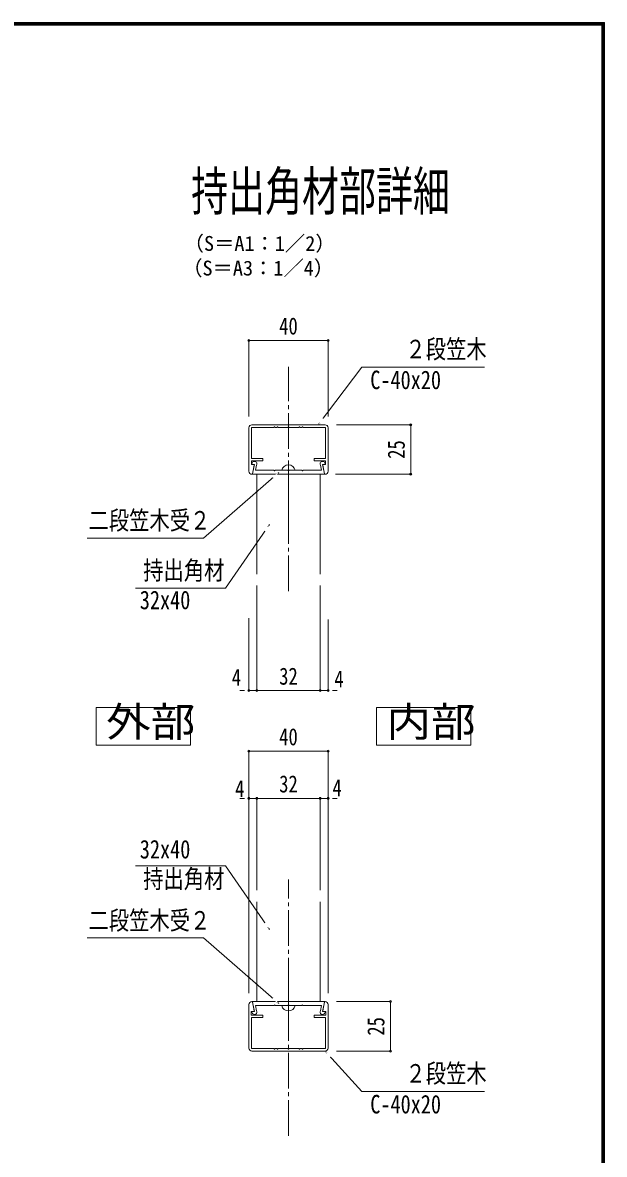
# Model space of a CAD drawing. Units: millimetres at full size; details may follow other scales. Extents: x -3475 to 3471, y -1129 to 1133.
# Drawn here: x 2884 to 3471, y -11 to 1133 of the extents above; entities that cross this region are included whole.
import ezdxf
from ezdxf.enums import TextEntityAlignment as Align

# ---------------------------------------------------------------- set-up
doc = ezdxf.new("R2010")
doc.units = ezdxf.units.MM
doc.header["$LTSCALE"] = 4
doc.header["$PDMODE"] = 32
doc.header["$PDSIZE"] = 2
doc.linetypes.add('CHAIN2', pattern=[12, 9, -1, 1, -1])
for name, color, linetype, lineweight in [('0-0_0', 7, 'Continuous', 9), ('0-1_1手摺寸法', 3, 'Continuous', 9), ('0-6_2躯体線', 4, 'Continuous', 5), ('0-7_3中心線', 2, 'CHAIN2', 9), ('0-8_41ｱﾙﾐ', 6, 'Continuous', 9), ('1-2_P4-12', 7, 'Continuous', 9), ('1-3_WAKU', 7, 'Continuous', 9)]:
    doc.layers.add(name, color=color, linetype=linetype, lineweight=lineweight)
doc.styles.add('ＭＳ ゴシック', font='')
doc.styles.get('ＭＳ ゴシック').set_extended_font_data('MS Gothic')

msp = doc.modelspace()

# ---------------------------------------------------------------- linework, layer by layer
at = {"layer": '0-0_0'}
for points in [[(3182.225, 726.756), (3226.123, 785.118), (3350.304, 785.118)], [(3142.394, 678.624), (3066.352, 612.242), (2948.88, 612.242)], [(3132.92, 625.865), (3088.644, 561.442), (2997.619, 561.442)], [(3132.92, 216.59), (3088.644, 281.014), (2997.619, 281.014)], [(3142.394, 141.742), (3066.352, 208.124), (2948.88, 208.124)], [(3189.179, 93.61), (3226.123, 52.905), (3350.304, 52.905)]]:
    msp.add_lwpolyline(points, dxfattribs=at)
at = {"layer": '0-1_1手摺寸法'}
for p, q in [((3112.179, 735.256), (3112.179, 811.955)), ((3112.179, 811.955), (3192.179, 811.955)), ((3187.579, 811.955), (3116.779, 811.955)), ((3192.179, 735.256), (3192.179, 811.955)), ((3200.679, 726.756), (3275.63, 726.756)), ((3275.63, 676.756), (3275.63, 726.756)), ((3275.63, 722.156), (3275.63, 681.356)), ((3199.572, 676.756), (3275.63, 676.756)), ((3120.179, 564.222), (3120.179, 457.995)), ((3120.179, 564.222), (3120.179, 457.995)), ((3184.179, 564.222), (3184.179, 457.995)), ((3184.179, 564.222), (3184.179, 457.995)), ((3112.179, 531.3), (3112.179, 457.995)), ((3192.179, 529.754), (3192.179, 457.995)), ((3107.579, 457.995), (3102.979, 457.995)), ((3120.179, 457.995), (3184.179, 457.995)), ((3179.579, 457.995), (3124.779, 457.995)), ((3124.779, 457.995), (3129.379, 457.995)), ((3179.579, 457.995), (3174.979, 457.995)), ((3196.779, 457.995), (3201.379, 457.995)), ((3112.179, 152.11), (3112.179, 396.738)), ((3112.179, 396.738), (3192.179, 396.738)), ((3187.579, 396.738), (3116.779, 396.738)), ((3192.179, 152.11), (3192.179, 396.738)), ((3107.579, 349.083), (3102.979, 349.083)), ((3112.179, 152.11), (3112.179, 349.083)), ((3120.179, 256.143), (3120.179, 349.083)), ((3120.179, 349.083), (3184.179, 349.083)), ((3120.179, 256.143), (3120.179, 349.083)), ((3179.579, 349.083), (3124.779, 349.083)), ((3124.779, 349.083), (3129.379, 349.083)), ((3179.579, 349.083), (3174.979, 349.083)), ((3184.179, 256.143), (3184.179, 349.083)), ((3184.179, 256.143), (3184.179, 349.083)), ((3192.179, 152.11), (3192.179, 349.083)), ((3196.779, 349.083), (3201.379, 349.083)), ((3200.679, 143.61), (3255.113, 143.61)), ((3255.113, 93.61), (3255.113, 143.61)), ((3255.113, 139.01), (3255.113, 98.21)), ((3200.679, 93.61), (3255.113, 93.61))]:
    msp.add_line(p, q, dxfattribs=at)
for points in [[(3120.179, 457.995), (3112.179, 457.995), (3120.179, 457.995)], [(3192.179, 457.995), (3184.179, 457.995), (3192.179, 457.995)], [(3120.179, 349.083), (3112.179, 349.083), (3120.179, 349.083)], [(3192.179, 349.083), (3184.179, 349.083), (3192.179, 349.083)]]:
    msp.add_lwpolyline(points, dxfattribs=at)
for p in [(3112.179, 811.955), (3192.179, 811.955), (3275.63, 726.756), (3275.63, 676.756), (3112.179, 457.995), (3120.179, 457.995), (3184.179, 457.995), (3192.179, 457.995), (3112.179, 396.738), (3192.179, 396.738), (3112.179, 349.083), (3120.179, 349.083), (3184.179, 349.083), (3192.179, 349.083), (3255.113, 143.61), (3255.113, 93.61)]:
    msp.add_point(p, dxfattribs=at)
at = {"layer": '0-6_2躯体線'}
for p, q in [((3158.979, 680.756), (3145.379, 680.756)), ((3152.179, 680.756), (3152.179, 639.668)), ((3152.179, 139.61), (3152.179, 180.698)), ((3158.979, 139.61), (3145.379, 139.61))]:
    msp.add_line(p, q, dxfattribs=at)
for centre, start, end in [((3152.179, 679.178), 13.067, 166.933), ((3152.179, 141.188), 193.067, 346.933)]:
    msp.add_arc(centre, 6.981, start, end, dxfattribs=at)
at = {"layer": '0-7_3中心線'}
for p, q in [((3152.179, 558.513), (3152.179, 785.245)), ((3152.179, 7.94), (3152.179, 266.944))]:
    msp.add_line(p, q, dxfattribs=at)
at = {"layer": '0-8_41ｱﾙﾐ'}
for p, q in [((3112.179, 723.756), (3112.179, 679.756)), ((3152.179, 726.756), (3115.179, 726.756)), ((3137.841, 724.57), (3137.579, 724.156)), ((3138.517, 724.57), (3138.779, 724.156)), ((3140.579, 724.156), (3138.779, 724.156)), ((3140.841, 724.57), (3140.579, 724.156)), ((3141.517, 724.57), (3141.779, 724.156)), ((3151.579, 724.156), (3141.779, 724.156)), ((3151.841, 724.57), (3151.579, 724.156)), ((3152.179, 726.756), (3189.179, 726.756)), ((3162.841, 724.57), (3162.579, 724.156)), ((3163.517, 724.57), (3163.779, 724.156)), ((3163.779, 724.156), (3165.579, 724.156)), ((3165.841, 724.57), (3165.579, 724.156)), ((3166.517, 724.57), (3166.779, 724.156)), ((3166.779, 724.156), (3189.579, 724.156)), ((3189.579, 724.156), (3189.579, 692.756)), ((3192.179, 723.756), (3192.179, 679.756)), ((3114.779, 692.756), (3126.179, 692.756)), ((3114.779, 690.356), (3126.179, 690.356)), ((3114.779, 690.356), (3114.779, 686.756)), ((3114.779, 686.756), (3117.047, 686.756)), ((3115.279, 687.256), (3115.279, 686.756)), ((3117.779, 686.756), (3115.279, 686.756)), ((3115.885, 677.234), (3117.779, 686.756)), ((3126.179, 692.756), (3126.179, 690.356)), ((3189.579, 692.756), (3178.179, 692.756)), ((3178.179, 692.756), (3178.179, 690.356)), ((3189.579, 690.356), (3178.179, 690.356)), ((3186.579, 686.756), (3189.079, 686.756)), ((3188.472, 677.234), (3186.579, 686.756)), ((3189.579, 686.756), (3187.311, 686.756)), ((3189.079, 687.256), (3189.079, 686.756)), ((3189.579, 690.356), (3189.579, 686.756)), ((3117.635, 686.038), (3115.846, 677.092)), ((3116.278, 676.756), (3188.08, 676.756)), ((3118.89, 680.756), (3119.929, 685.98)), ((3137.579, 680.756), (3118.89, 680.756)), ((3120.179, 575.722), (3120.179, 676.756)), ((3137.841, 680.342), (3137.579, 680.756)), ((3138.517, 680.342), (3138.779, 680.756)), ((3151.579, 680.756), (3138.779, 680.756)), ((3151.841, 680.342), (3151.579, 680.756)), ((3152.517, 680.342), (3152.779, 680.756)), ((3152.779, 680.756), (3165.579, 680.756)), ((3165.841, 680.342), (3165.579, 680.756)), ((3166.517, 680.342), (3166.779, 680.756)), ((3166.779, 680.756), (3185.468, 680.756)), ((3184.179, 575.722), (3184.179, 676.756)), ((3185.468, 680.756), (3184.429, 685.98)), ((3186.722, 686.038), (3188.512, 677.092)), ((3120.179, 244.643), (3120.179, 143.61)), ((3184.179, 244.643), (3184.179, 143.61)), ((3112.179, 96.61), (3112.179, 140.61)), ((3115.179, 143.61), (3115.451, 143.61)), ((3115.843, 143.288), (3117.635, 134.327)), ((3115.885, 143.132), (3117.779, 133.61)), ((3116.278, 143.61), (3188.08, 143.61)), ((3137.579, 139.61), (3118.89, 139.61)), ((3118.89, 139.61), (3119.929, 134.385)), ((3137.841, 140.024), (3137.579, 139.61)), ((3138.517, 140.024), (3138.779, 139.61)), ((3151.579, 139.61), (3138.779, 139.61)), ((3151.841, 140.024), (3151.579, 139.61)), ((3152.517, 140.024), (3152.779, 139.61)), ((3152.779, 139.61), (3165.579, 139.61)), ((3165.841, 140.024), (3165.579, 139.61)), ((3166.517, 140.024), (3166.779, 139.61)), ((3166.779, 139.61), (3185.468, 139.61)), ((3185.468, 139.61), (3184.429, 134.385)), ((3188.472, 143.132), (3186.579, 133.61)), ((3188.514, 143.288), (3186.722, 134.327)), ((3189.179, 143.61), (3188.907, 143.61)), ((3192.179, 96.61), (3192.179, 140.61)), ((3114.579, 130.01), (3126.179, 130.01)), ((3114.779, 96.21), (3114.779, 127.61)), ((3114.779, 127.61), (3126.179, 127.61)), ((3117.779, 133.61), (3115.279, 133.61)), ((3115.279, 133.11), (3115.279, 133.61)), ((3126.179, 127.61), (3126.179, 130.01)), ((3178.179, 127.61), (3178.179, 130.01)), ((3189.779, 130.01), (3178.179, 130.01)), ((3189.579, 127.61), (3178.179, 127.61)), ((3186.579, 133.61), (3189.079, 133.61)), ((3189.779, 133.61), (3187.311, 133.61)), ((3189.079, 133.11), (3189.079, 133.61)), ((3189.579, 96.21), (3189.579, 127.61)), ((3189.779, 130.01), (3189.779, 133.61)), ((3137.579, 96.21), (3114.779, 96.21)), ((3152.179, 93.61), (3115.179, 93.61)), ((3137.841, 95.796), (3137.579, 96.21)), ((3138.517, 95.796), (3138.779, 96.21)), ((3140.579, 96.21), (3138.779, 96.21)), ((3140.841, 95.796), (3140.579, 96.21)), ((3141.517, 95.796), (3141.779, 96.21)), ((3152.179, 93.61), (3189.179, 93.61)), ((3152.517, 95.796), (3152.779, 96.21)), ((3152.779, 96.21), (3162.579, 96.21)), ((3162.841, 95.796), (3162.579, 96.21)), ((3163.517, 95.796), (3163.779, 96.21)), ((3163.779, 96.21), (3165.579, 96.21)), ((3165.841, 95.796), (3165.579, 96.21)), ((3166.517, 95.796), (3166.779, 96.21)), ((3166.779, 96.21), (3189.579, 96.21))]:
    msp.add_line(p, q, dxfattribs=at)
for points in [[(3137.579, 724.156), (3114.779, 724.156), (3114.779, 692.756)], [(3152.517, 724.57), (3152.779, 724.156), (3162.579, 724.156)], [(3114.579, 130.01), (3114.579, 133.61), (3117.047, 133.61)], [(3151.841, 95.796), (3151.579, 96.21), (3141.779, 96.21)]]:
    msp.add_lwpolyline(points, dxfattribs=at)
for centre, radius, start, end in [((3115.179, 723.756), 3, 90, 180), ((3138.179, 724.356), 0.4, 32.334, 147.666), ((3141.179, 724.356), 0.4, 32.334, 147.666), ((3152.179, 724.356), 0.4, 90, 147.666), ((3152.179, 724.356), 0.4, 32.334, 90), ((3163.179, 724.356), 0.4, 32.334, 147.666), ((3166.179, 724.356), 0.4, 32.334, 147.666), ((3189.179, 723.756), 3, 0, 90), ((3117.779, 687.256), 2.5, 329.316, 180), ((3117.047, 686.156), 0.6, 348.69, 90), ((3186.579, 687.256), 2.5, 0, 210.684), ((3187.311, 686.156), 0.6, 90, 191.31), ((3115.179, 679.756), 3, 180, 276.071), ((3115.454, 677.171), 0.4, 276.071, 348.69), ((3116.278, 677.156), 0.4, 168.753, 270), ((3138.179, 680.556), 0.4, 212.334, 270), ((3138.179, 680.556), 0.4, 270, 327.666), ((3152.179, 680.556), 0.4, 212.334, 270), ((3152.179, 680.556), 0.4, 270, 327.666), ((3166.179, 680.556), 0.4, 212.334, 270), ((3166.179, 680.556), 0.4, 270, 327.666), ((3188.08, 677.156), 0.4, 270, 11.247), ((3188.904, 677.171), 0.4, 191.31, 263.929), ((3189.179, 679.756), 3, 263.929, 0), ((3115.179, 140.61), 3, 90, 180), ((3115.451, 143.21), 0.4, 11.31, 90), ((3116.278, 143.21), 0.4, 90, 191.247), ((3138.179, 139.81), 0.4, 90, 147.666), ((3138.179, 139.81), 0.4, 32.334, 90), ((3152.179, 139.81), 0.4, 90, 147.666), ((3152.179, 139.81), 0.4, 32.334, 90), ((3166.179, 139.81), 0.4, 90, 147.666), ((3166.179, 139.81), 0.4, 32.334, 90), ((3188.08, 143.21), 0.4, 348.753, 90), ((3188.907, 143.21), 0.4, 90, 168.69), ((3189.179, 140.61), 3, 0, 90), ((3117.779, 133.11), 2.5, 180, 30.684), ((3117.047, 134.21), 0.6, 270, 11.31), ((3186.579, 133.11), 2.5, 149.316, 0), ((3187.311, 134.21), 0.6, 168.69, 270), ((3115.179, 96.61), 3, 180, 270), ((3138.179, 96.01), 0.4, 212.334, 327.666), ((3141.179, 96.01), 0.4, 212.334, 327.666), ((3152.179, 96.01), 0.4, 212.334, 270), ((3152.179, 96.01), 0.4, 270, 327.666), ((3163.179, 96.01), 0.4, 212.334, 327.666), ((3166.179, 96.01), 0.4, 212.334, 327.666), ((3189.179, 96.61), 3, 270, 0)]:
    msp.add_arc(centre, radius, start, end, dxfattribs=at)
at = {"layer": '1-2_P4-12'}
msp.add_line((2957.842, 440.96), (2957.842, 402.95), dxfattribs=at)
msp.add_lwpolyline([(2957.842, 402.95), (3053.168, 402.95), (3053.168, 440.96), (2957.842, 440.96)], dxfattribs=at)
msp.add_lwpolyline([(3241.062, 402.95), (3336.388, 402.95), (3336.388, 440.96), (3241.062, 440.96)], close=True, dxfattribs=at)
at = {"layer": '1-3_WAKU'}
for p, q in [((3471.281, 1133.29), (268.881, 1133.29)), ((3470.681, 1132.69), (269.481, 1132.69)), ((3470.681, -1128.51), (3470.681, 1132.69)), ((3471.281, -1129.11), (3471.281, 1133.29)), ((3470.081, 1132.09), (270.081, 1132.09)), ((3469.481, 1131.49), (270.681, 1131.49)), ((3468.881, 1130.89), (271.281, 1130.89)), ((3468.881, -1126.71), (3468.881, 1130.89)), ((3469.481, -1127.31), (3469.481, 1131.49)), ((3470.081, -1127.91), (3470.081, 1132.09))]:
    msp.add_line(p, q, dxfattribs=at)

# ---------------------------------------------------------------- texts
at = {"layer": '0-0_0', "style": 'ＭＳ ゴシック'}
for s, height, width, p in [('持出角材部詳細', 39.1, 0.7, (3053.877, 931.681)), ('２段笠木 ', 18.77, 0.8, (3270.401, 788.261)), ('C-40x20', 18.77, 0.8, (3234.789, 757.141)), ('二段笠木受２', 18.77, 0.8, (2950.275, 615.143)), ('持出角材', 18.77, 0.8, (3005.46, 564.584)), ('32x40', 18.77, 0.8, (3001.958, 534.652)), ('32x40', 18.77, 0.8, (3001.958, 282.683)), ('持出角材', 18.77, 0.8, (3005.46, 252.751)), ('二段笠木受２', 18.77, 0.8, (2950.275, 210.734)), ('２段笠木 ', 18.77, 0.8, (3270.401, 56.048)), ('C-40x20', 18.77, 0.8, (3234.789, 24.927))]:
    msp.add_text(s, height=height, dxfattribs=dict(at, width=width)).set_placement(p, align=Align.BOTTOM_LEFT)
for s, p in [('（S＝A1：1／2）', (3046.346, 898.057)), ('（S＝A3：1／4）', (3044.822, 873.15))]:
    msp.add_text(s, height=15.01, dxfattribs=at).set_placement(p, align=Align.BOTTOM_LEFT)
at = {"layer": '0-1_1手摺寸法', "color": 7, "style": 'ＭＳ ゴシック', "width": 0.8}
for s, p in [('40', (3142.758, 812.774)), ('32', (3142.758, 458.814)), ('4', (3094.924, 457.664)), ('4', (3198.503, 456.035)), ('40', (3142.758, 397.556)), ('4', (3098.268, 345.155)), ('32', (3142.758, 349.902)), ('4', (3196.668, 346.11))]:
    msp.add_text(s, height=17.27, dxfattribs=at).set_placement(p, align=Align.BOTTOM_LEFT)
for p in [(3274.811, 692.336), (3254.294, 109.189)]:
    msp.add_text('25', height=17.27, rotation=90, dxfattribs=at).set_placement(p, align=Align.BOTTOM_LEFT)
at = {"layer": '1-2_P4-12', "style": 'ＭＳ ゴシック', "width": 1.1}
for s, p in [('外部', (2967.902, 402.487)), ('内部', (3251.121, 402.487))]:
    msp.add_text(s, height=30.03, dxfattribs=at).set_placement(p, align=Align.BOTTOM_LEFT)

# ---------------------------------------------------------------- next in the draw order: wipeouts: each hides what was drawn before it
for points in [[(3185.851, 733.888), (3188.071, 732.218), (3182.225, 726.756), (3182.225, 726.756)], [(3137.372, 672.396), (3135.545, 674.49), (3142.394, 678.624), (3142.394, 678.624)], [(3129.602, 618.586), (3127.312, 620.159), (3132.92, 625.865), (3132.92, 625.865)], [(3127.312, 222.296), (3129.602, 223.87), (3132.92, 216.59), (3132.92, 216.59)], [(3135.545, 145.876), (3137.372, 147.969), (3142.394, 141.742), (3142.394, 141.742)], [(3195.502, 88.709), (3193.445, 86.842), (3189.179, 93.61), (3189.179, 93.61)]]:
    msp.add_wipeout(points)

doc.saveas('drawing.dxf')
